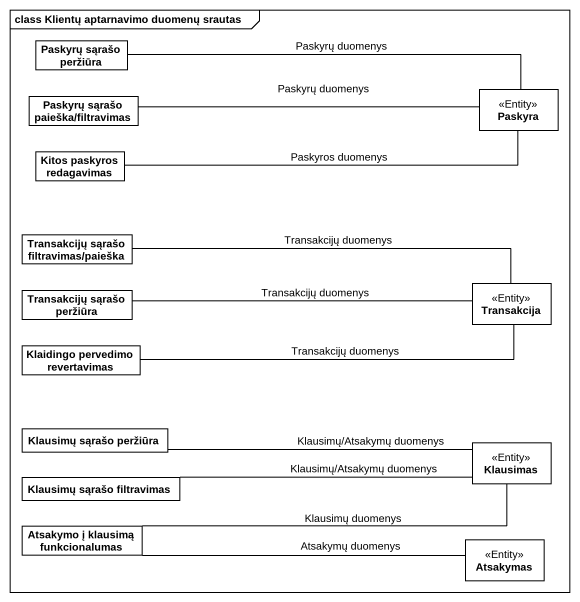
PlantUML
@startuml
mainframe class Klientų aptarnavimo duomenų srautas
hide circle
hide empty members
class "Paskyrų sąrašo peržiūra" as Paskyrų_sąrašo_peržiūra
class "Paskyrų sąrašo paieška/filtravimas" as Paskyrų_sąrašo_paieška
class Paskyra <<Entity>>
class "Kitos paskyros redagavimas" as Kitos_paskyros_redagavimas
class "Transakcijų sąrašo filtravimas/paieška" as Transakcijų_sąrašo
class "Transakcijų sąrašo peržiūra" as Transakcijų_sąrašo_peržiūra
class Transakcija <<Entity>>
class "Klaidingo pervedimo revertavimas" as Klaidingo_pervedimo
class "Klausimų sąrašo peržiūra" as Klausimų_sąrašo_peržiūra
class Klausimas <<Entity>>
class "Klausimų sąrašo filtravimas" as Klausimų_sąrašo_filtravimas
class "Atsakymo į klausimą funkcionalumas" as Atsakymo_į_klausimą
class Atsakymas <<Entity>>
Paskyrų_sąrašo_peržiūra -right- Paskyra : Paskyrų duomenys
Paskyrų_sąrašo_paieška -right- Paskyra : Paskyrų duomenys
Kitos_paskyros_redagavimas -right- Paskyra : Paskyros duomenys
Transakcijų_sąrašo -right- Transakcija : Transakcijų duomenys
Transakcijų_sąrašo_peržiūra -right- Transakcija : Transakcijų duomenys
Klaidingo_pervedimo -right- Transakcija : Transakcijų duomenys
Klausimų_sąrašo_peržiūra -right- Klausimas : Klausimų/Atsakymų duomenys
Klausimų_sąrašo_filtravimas -right- Klausimas : Klausimų/Atsakymų duomenys
Atsakymo_į_klausimą -right- Klausimas : Klausimų duomenys
Atsakymo_į_klausimą -right- Atsakymas : Atsakymų duomenys
@enduml
